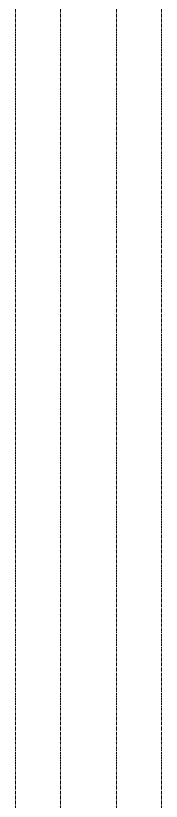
# Model space of a CAD drawing. Header units: inches. Extents: x 21035 to 27109, y -23277 to -20247.
# Drawn here: x 22773.4 to 22799.4, y -20874.9 to -20735.2 of the extents above; entities that cross this region are included whole.
import ezdxf

# ---------------------------------------------------------------- set-up
doc = ezdxf.new("R2010")
doc.units = ezdxf.units.IN
doc.header["$MEASUREMENT"] = 0
doc.linetypes.add('Grid Line 1_2_', pattern=[0.875, 0.5, -0.125, 0.125, -0.125])
doc.layers.add('S-GRID', color=1, linetype='Continuous', lineweight=9)

msp = doc.modelspace()

# ---------------------------------------------------------------- linework, layer by layer
at = {"layer": 'S-GRID', "linetype": 'Grid Line 1_2_'}
for p, q in [((22773.39, -23227.37), (22773.39, -20361.6)), ((22781.39, -23227.37), (22781.39, -20361.6)), ((22781.39, -23227.37), (22781.39, -20361.6)), ((22791.39, -23227.37), (22791.39, -20361.6)), ((22799.39, -23227.37), (22799.39, -20361.6)), ((22799.39, -23227.37), (22799.39, -20361.6))]:
    msp.add_line(p, q, dxfattribs=at)

doc.saveas('drawing.dxf')
